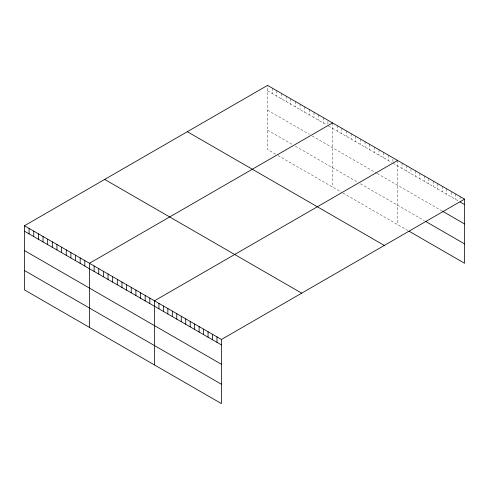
<?xml version="1.0" encoding="UTF-8"?>
<svg xmlns="http://www.w3.org/2000/svg" width="489" height="489" viewBox="0 0 489 489"><rect width="100%" height="100%" fill="white"/><g stroke="black" fill="none" stroke-linecap="round" stroke-linejoin="round"><path stroke-width="0.37" stroke-dasharray="2.44 1.83" d="M267.55 90.832L326.756 125.013M328.498 126.021L391.768 162.55M392.93 163.216L458.81 201.254M267.55 110.202L309.341 134.328M312.245 136.003L376.677 173.204M377.257 173.54L442.221 211.046M267.55 130.153L293.094 144.903M295.411 146.242L357.52 182.097M360.424 183.772L424.36 220.686M275.68 154.212L267.55 149.524L267.55 85.386M278.003 155.557L341.848 192.415M343.009 193.088L407.777 230.478M460.082 196.547L460.082 200.631M455.62 193.968L455.62 199.414M451.151 192.067L451.151 196.835M446.689 188.809L446.689 194.255M442.221 186.236L442.221 191.676M437.759 183.656L437.759 189.102M433.291 181.077L433.291 186.523M428.829 178.497L428.829 183.943M424.36 175.924L424.36 181.364M419.898 173.344L419.898 178.791M415.43 170.765L415.43 176.211M410.968 168.87L410.968 173.632M406.5 165.606L406.5 171.052M402.037 163.033L402.037 168.479M397.569 160.453L397.569 224.585M392.93 159.133L392.93 161.859M388.284 155.092L388.284 160.539M383.639 152.409L383.639 157.855M378.999 149.732L378.999 155.172M374.354 147.048L374.354 152.495M369.708 144.365L369.708 149.811M365.069 141.688L365.069 147.134M360.424 139.004L360.424 144.451M355.778 136.327L355.778 141.767M351.139 133.644L351.139 139.09M346.493 130.96L346.493 136.407M341.848 128.283L341.848 133.729M337.208 125.6L337.208 131.046M332.563 122.922L332.563 187.055M327.917 121.602L327.917 125.007M323.278 117.556L323.278 123.002M318.632 114.878L318.632 120.325M313.987 112.195L313.987 117.641M309.341 109.518L309.341 114.964M304.702 106.834L304.702 112.281M300.057 104.151L300.057 109.597M295.411 101.474L295.411 106.92M290.772 98.79L290.772 104.236M286.126 96.113L286.126 101.559M281.481 93.43L281.481 98.876M276.841 90.752L276.841 96.192M272.196 88.069L272.196 93.515"/><path stroke-width="0.73" d="M24.45 225.741L221.45 339.476L221.45 403.614L24.45 289.879L24.45 225.741L267.55 85.386L464.55 199.121L464.55 263.259L409.055 231.218M332.563 122.922L89.456 263.271L89.456 327.41M397.569 160.453L154.469 300.808L154.469 364.941M221.45 339.476L464.55 199.121M460.082 201.988L464.55 204.567M442.863 211.413L464.55 223.938M425.638 221.425L464.55 243.889M187.33 131.706L384.323 245.441M104.677 179.426L301.67 293.162M24.45 231.187L221.45 344.922M24.45 250.557L221.45 364.293M24.45 270.509L221.45 384.244M216.982 336.897L216.982 342.343M212.519 334.323L212.519 339.763M208.051 331.744L208.051 337.19M203.589 329.164L203.589 334.61M199.121 326.585L199.121 332.031M194.653 324.011L194.653 329.452M190.19 321.432L190.19 326.878M185.722 318.852L185.722 324.299M181.26 316.273L181.26 321.719M176.792 313.7L176.792 319.14M172.33 311.12L172.33 316.566M167.861 308.541L167.861 313.987M163.399 305.961L163.399 311.407M158.931 303.388L158.931 308.828M149.823 298.125L149.823 303.571M145.184 295.448L145.184 300.888M140.539 292.764L140.539 298.211M135.893 290.081L135.893 295.527M131.248 287.404L131.248 292.85M126.608 284.72L126.608 290.166M121.963 282.043L121.963 287.483M117.317 279.36L117.317 284.806M112.678 276.676L112.678 282.122M108.032 273.999L108.032 279.445M103.387 271.316L103.387 276.762M98.747 268.638L98.747 274.084M94.102 265.955L94.102 271.401M84.817 260.594L84.817 266.04M80.172 257.911L80.172 263.357M75.526 255.234L75.526 260.68M70.887 252.55L70.887 257.996M66.241 249.873L66.241 255.313M61.596 247.189L61.596 252.636M56.956 244.506L56.956 249.952M52.311 241.829L52.311 247.275M47.665 239.145L47.665 244.592M43.026 236.468L43.026 241.908M38.38 233.785L38.38 239.231M33.735 231.101L33.735 236.548M29.095 228.424L29.095 233.87"/></g></svg>
